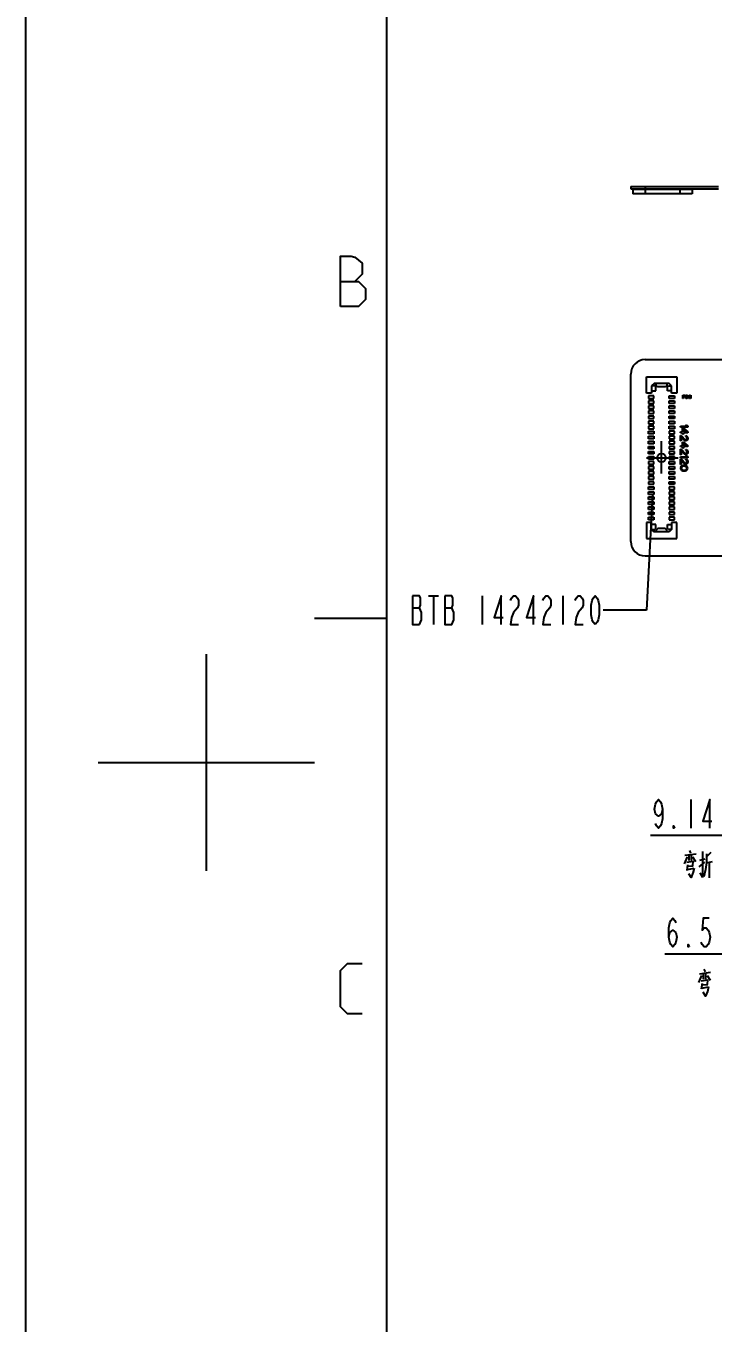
# Model space of a CAD drawing. Header units: millimetres. Extents: x 0 to 210, y 0 to 297.
# Drawn here: x 0 to 47.6, y 149.7 to 239.5 of the extents above; entities that cross this region are included whole.
import ezdxf

# ---------------------------------------------------------------- set-up
doc = ezdxf.new("R2010")
doc.units = ezdxf.units.MM
doc.header["$LTSCALE"] = 19.36
doc.layers.get('0').update_dxf_attribs({"linetype": 'CONTINUOUS'})
doc.layers.add('00_COSMETICS', color=7, linetype='CONTINUOUS')
doc.styles.get("Standard").update_dxf_attribs({"font": 'SIMPLEX.SHX', "width": 0.56})
doc.dimstyles.new('DIMSTYLE_4', dxfattribs={"dimtxt": 2, "dimasz": 2, "dimexe": 2, "dimexo": 0.35, "dimgap": 0.5, "dimtad": 1, "dimzin": 0, "dimdsep": 46, "dimtxsty": 'STANDARD', "dimblk": '_FILLED', "dimblk1": '_FILLED', "dimblk2": '_FILLED', "dimcen": 0.09, "dimazin": 0, "dimtol": 1, "dimtp": 0.4, "dimtm": 0.4, "dimtfac": 1, "dimtofl": 0, "dimtmove": 0, "dimatfit": 3, "dimldrblk": '_FILLED', "dimfxl": 1, "dimtolj": 1, "dimtzin": 0, "dimarcsym": 0})
doc.dimstyles.get("Standard").update_dxf_attribs({"dimtxt": 2, "dimasz": 2, "dimexe": 2, "dimexo": 0.35, "dimtad": 1, "dimzin": 0, "dimdsep": 46, "dimtxsty": 'STANDARD', "dimblk": '_FILLED', "dimblk1": '_FILLED', "dimblk2": '_FILLED', "dimcen": 0.09, "dimazin": 0, "dimtol": 1, "dimtp": 0.01, "dimtm": 0.01, "dimtfac": 1, "dimtofl": 0, "dimtmove": 0, "dimatfit": 3, "dimldrblk": '_FILLED', "dimfxl": 1, "dimtolj": 1, "dimtzin": 0, "dimarcsym": 0})

# ---------------------------------------------------------------- blocks, each defined once
blk = doc.blocks.new('_FILLED')
at = {"color": 0, "linetype": 'BYBLOCK'}
blk.add_solid([(0, 0), (-1, 0.14), (-1, -0.14)], dxfattribs=at)
blk = doc.blocks.new('*D14')
at = {"color": 2}
for p, q in [((63.294, 171.876), (63.294, 177.231)), ((69.804, 173.961), (69.804, 177.231)), ((66.549, 175.231), (44.275, 175.231)), ((63.294, 175.231), (66.549, 175.231)), ((69.804, 175.231), (66.549, 175.231))]:
    blk.add_line(p, q, dxfattribs=at)
at = {"color": 2, "xscale": 2, "yscale": 2, "zscale": 2, "rotation": 180}
blk.add_blockref('_FILLED', (63.294, 175.231), dxfattribs=at)
at = {"color": 2, "xscale": 2, "yscale": 2, "zscale": 2}
blk.add_blockref('_FILLED', (69.804, 175.231), dxfattribs=at)
blk = doc.blocks.new('*D15')
at = {"color": 2}
for p, q in [((63.294, 171.876), (63.294, 185.448)), ((72.436, 173.91), (72.436, 185.448)), ((67.865, 183.448), (43.272, 183.448)), ((63.294, 183.448), (67.865, 183.448)), ((72.436, 183.448), (67.865, 183.448))]:
    blk.add_line(p, q, dxfattribs=at)
at = {"color": 2, "xscale": 2, "yscale": 2, "zscale": 2, "rotation": 180}
blk.add_blockref('_FILLED', (63.294, 183.448), dxfattribs=at)
at = {"color": 2, "xscale": 2, "yscale": 2, "zscale": 2}
blk.add_blockref('_FILLED', (72.436, 183.448), dxfattribs=at)

msp = doc.modelspace()

# ---------------------------------------------------------------- linework, layer by layer
at = {"color": 2}
for p, q in [((0, 0), (0, 297)), ((27.901, 200.061), (28.601, 200.061)), ((28.251, 200.061), (28.251, 198.061)), ((31.611, 200.061), (31.611, 198.061)), ((37.211, 200.061), (37.211, 198.061)), ((26.781, 199.228), (27.271, 199.228)), ((29.021, 199.228), (29.511, 199.228)), ((20, 198.5), (25, 198.5)), ((12.5, 196), (12.5, 181)), ((5, 188.5), (20, 188.5)), ((46.072, 185.948), (46.072, 183.948)), ((45.982, 182.416), (46.062, 182.223)), ((45.822, 181.965), (45.608, 181.481)), ((45.662, 182.094), (46.435, 182.19)), ((46.248, 181.642), (45.795, 181.578)), ((45.928, 182.126), (45.928, 181.707)), ((46.088, 182.126), (46.088, 181.707)), ((46.195, 181.965), (46.408, 181.642)), ((46.222, 181.352), (46.248, 181.674)), ((46.648, 181.287), (47.048, 181.61)), ((47.048, 181.803), (46.675, 181.707)), ((46.888, 182.352), (46.888, 180.545)), ((47.155, 181.965), (47.475, 182.287)), ((47.155, 181.545), (47.582, 181.642)), ((47.342, 181.578), (47.342, 180.513)), ((45.848, 181.416), (45.795, 181.029)), ((46.275, 181.158), (45.822, 181.061)), ((45.848, 181.319), (46.248, 181.352)), ((46.302, 181.19), (46.222, 180.836)), ((46.702, 180.868), (46.888, 180.545)), ((46.825, 173.747), (46.611, 173.263)), ((46.665, 173.876), (47.438, 173.973)), ((47.251, 173.425), (46.798, 173.36)), ((46.931, 173.908), (46.931, 173.489)), ((46.985, 174.199), (47.065, 174.005)), ((47.091, 173.908), (47.091, 173.489)), ((47.198, 173.747), (47.411, 173.425)), ((47.225, 173.134), (47.251, 173.457)), ((46.851, 173.199), (46.798, 172.812)), ((47.278, 172.941), (46.825, 172.844)), ((46.851, 173.102), (47.251, 173.134)), ((47.305, 172.973), (47.225, 172.618))]:
    msp.add_line(p, q, dxfattribs=at)
at = {"color": 7}
for p, q in [((25, 5), (25, 292)), ((41.915, 228.403), (41.915, 228.253)), ((41.915, 228.403), (48.004, 228.403)), ((41.915, 228.253), (48.004, 228.253)), ((42.115, 228.253), (42.115, 228.193)), ((46.115, 228.253), (46.115, 228.193)), ((42.065, 228.193), (42.065, 227.893)), ((46.165, 228.193), (42.065, 228.193)), ((46.165, 227.893), (42.065, 227.893)), ((46.165, 228.193), (46.165, 227.893)), ((42.915, 216.418), (65.681, 216.418)), ((41.915, 203.818), (41.915, 215.418)), ((42.915, 202.818), (65.526, 202.818))]:
    msp.add_line(p, q, dxfattribs=at)
at = {"color": 9}
for p, q in [((42.915, 228.403), (42.915, 227.893)), ((45.315, 228.253), (45.315, 227.893))]:
    msp.add_line(p, q, dxfattribs=at)
at = {"color": 2}
for points in [[(21.791, 220.088), (21.791, 223.588), (22.541, 223.588), (22.791, 223.505), (23.291, 223.088), (23.291, 222.338), (22.791, 221.838)], [(21.791, 221.838), (23.041, 221.838), (23.541, 221.338), (23.541, 220.588), (23.041, 220.088), (21.791, 220.088)], [(26.781, 200.061), (26.781, 198.061), (27.271, 198.061)], [(27.271, 199.228), (27.341, 199.395), (27.341, 199.895), (27.271, 200.061), (26.781, 200.061)], [(29.021, 200.061), (29.021, 198.061), (29.511, 198.061), (29.651, 198.395)], [(29.511, 199.228), (29.581, 199.395), (29.581, 199.895), (29.511, 200.061), (29.021, 200.061)], [(32.941, 198.061), (32.941, 200.061), (32.451, 198.561), (33.081, 198.561)], [(33.571, 199.728), (33.641, 199.895), (33.781, 200.061), (33.921, 200.061), (34.061, 199.895), (34.131, 199.728), (34.131, 199.395), (34.061, 199.228)], [(35.181, 198.061), (35.181, 200.061), (34.691, 198.561), (35.321, 198.561)], [(35.811, 199.728), (35.881, 199.895), (36.021, 200.061), (36.161, 200.061), (36.301, 199.895), (36.371, 199.728), (36.371, 199.395), (36.301, 199.228)], [(38.051, 199.728), (38.121, 199.895), (38.261, 200.061), (38.401, 200.061), (38.541, 199.895), (38.611, 199.728), (38.611, 199.395), (38.541, 199.228)], [(39.451, 198.061), (39.311, 198.228), (39.241, 198.395), (39.171, 198.728), (39.171, 199.395), (39.241, 199.728), (39.311, 199.895), (39.451, 200.061), (39.591, 199.895), (39.661, 199.728), (39.731, 199.395), (39.731, 198.728), (39.661, 198.395), (39.591, 198.228), (39.451, 198.061)], [(27.271, 198.061), (27.411, 198.395), (27.411, 198.895), (27.271, 199.228)], [(29.651, 198.395), (29.651, 198.895), (29.511, 199.228)], [(34.061, 199.228), (33.781, 198.895), (33.641, 198.561), (33.571, 198.061), (34.131, 198.061)], [(36.301, 199.228), (36.021, 198.895), (35.881, 198.561), (35.811, 198.061), (36.371, 198.061)], [(38.541, 199.228), (38.261, 198.895), (38.121, 198.561), (38.051, 198.061), (38.611, 198.061)], [(44.112, 185.282), (44.042, 184.948), (43.832, 184.782), (43.622, 184.948), (43.552, 185.282), (43.622, 185.615), (43.692, 185.782), (43.832, 185.948), (43.972, 185.782), (44.042, 185.615), (44.112, 185.282), (44.112, 184.615), (44.042, 184.282), (43.972, 184.115), (43.832, 183.948), (43.692, 184.115), (43.622, 184.282)], [(47.402, 183.948), (47.402, 185.948), (46.912, 184.448), (47.542, 184.448)], [(44.952, 183.948), (44.882, 183.948), (44.882, 184.115), (44.952, 183.948)], [(47.155, 182.19), (47.155, 181.578), (47.102, 181.094), (46.968, 180.578)], [(46.222, 180.868), (46.088, 180.545), (45.928, 180.803)], [(44.555, 176.398), (44.625, 176.731), (44.835, 176.898), (45.045, 176.731), (45.115, 176.398), (45.045, 176.064), (44.975, 175.898), (44.835, 175.731), (44.695, 175.898), (44.625, 176.064), (44.555, 176.398), (44.555, 177.064), (44.625, 177.398), (44.695, 177.564), (44.835, 177.731), (44.975, 177.564), (45.045, 177.398)], [(47.355, 177.731), (46.935, 177.731), (46.865, 176.898), (47.005, 177.064), (47.145, 177.064), (47.285, 176.898), (47.355, 176.731), (47.425, 176.398), (47.355, 176.064), (47.285, 175.898), (47.145, 175.731), (47.005, 175.731), (46.865, 175.898), (46.795, 176.064)], [(45.955, 175.731), (45.885, 175.731), (45.885, 175.898), (45.955, 175.731)], [(23.291, 171.088), (22.291, 171.088), (21.791, 171.588), (21.791, 174.088), (22.291, 174.588), (23.291, 174.588)], [(47.225, 172.65), (47.091, 172.328), (46.931, 172.586)]]:
    msp.add_lwpolyline(points, dxfattribs=at)
at = {"color": 7}
for centre, start, end in [((42.915, 215.418), 90, 180), ((42.915, 203.818), 180, 270)]:
    msp.add_arc(centre, 1, start, end, dxfattribs=at)
at = {"layer": '00_COSMETICS', "color": 2}
for p, q in [((42.995, 214.098), (42.995, 215.218)), ((42.995, 215.218), (45.095, 215.218)), ((43.525, 214.758), (43.36, 214.598)), ((44.565, 214.758), (43.525, 214.758)), ((43.685, 214.628), (43.685, 214.758)), ((44.405, 214.758), (44.405, 214.628)), ((44.73, 214.598), (44.565, 214.758)), ((45.095, 215.218), (45.095, 214.098)), ((43.36, 214.098), (42.995, 214.098)), ((43.145, 213.908), (43.145, 213.728)), ((43.515, 213.908), (43.145, 213.908)), ((43.36, 214.598), (43.36, 214.098)), ((43.57, 214.598), (43.36, 214.598)), ((43.36, 214.248), (43.64, 214.248)), ((43.515, 213.728), (43.515, 213.908)), ((43.64, 214.528), (43.57, 214.598)), ((43.64, 214.248), (43.64, 214.528)), ((43.785, 214.528), (43.685, 214.628)), ((44.305, 214.528), (43.785, 214.528)), ((44.405, 214.628), (44.305, 214.528)), ((44.45, 214.528), (44.52, 214.598)), ((44.45, 214.248), (44.45, 214.528)), ((44.73, 214.248), (44.45, 214.248)), ((44.52, 214.598), (44.73, 214.598)), ((44.575, 213.728), (44.575, 213.908)), ((44.575, 213.908), (44.945, 213.908)), ((44.73, 214.098), (44.73, 214.598)), ((45.095, 214.098), (44.73, 214.098)), ((44.945, 213.908), (44.945, 213.728)), ((45.528, 213.731), (45.528, 213.954)), ((45.528, 213.954), (45.639, 213.954)), ((45.555, 213.931), (45.555, 213.859)), ((45.644, 213.931), (45.555, 213.931)), ((45.555, 213.859), (45.644, 213.859)), ((45.639, 213.954), (45.662, 213.95)), ((45.658, 213.926), (45.644, 213.931)), ((45.644, 213.859), (45.658, 213.864)), ((45.667, 213.916), (45.658, 213.926)), ((45.658, 213.864), (45.667, 213.874)), ((45.662, 213.95), (45.681, 213.935)), ((45.672, 213.902), (45.667, 213.916)), ((45.667, 213.874), (45.672, 213.888)), ((45.672, 213.888), (45.672, 213.902)), ((45.681, 213.935), (45.695, 213.916)), ((45.695, 213.869), (45.681, 213.85)), ((45.695, 213.916), (45.7, 213.902)), ((45.7, 213.883), (45.695, 213.869)), ((45.7, 213.902), (45.7, 213.883)), ((45.737, 213.731), (45.737, 213.954)), ((45.737, 213.954), (45.765, 213.954)), ((45.765, 213.954), (45.765, 213.731)), ((45.802, 213.731), (45.802, 213.954)), ((45.802, 213.954), (45.844, 213.954)), ((45.83, 213.926), (45.83, 213.731)), ((45.946, 213.731), (45.83, 213.926)), ((45.844, 213.954), (45.96, 213.764)), ((45.96, 213.764), (45.96, 213.954)), ((45.96, 213.954), (45.988, 213.954)), ((45.988, 213.954), (45.988, 213.731)), ((46.025, 213.921), (46.053, 213.954)), ((46.025, 213.883), (46.025, 213.921)), ((46.053, 213.916), (46.025, 213.883)), ((46.053, 213.954), (46.081, 213.954)), ((46.053, 213.731), (46.053, 213.916)), ((46.081, 213.954), (46.081, 213.731)), ((43.145, 213.728), (43.515, 213.728)), ((43.145, 213.558), (43.145, 213.378)), ((43.515, 213.558), (43.145, 213.558)), ((43.145, 213.378), (43.515, 213.378)), ((43.145, 213.208), (43.145, 213.028)), ((43.515, 213.208), (43.145, 213.208)), ((43.145, 213.028), (43.515, 213.028)), ((43.515, 213.378), (43.515, 213.558)), ((43.515, 213.028), (43.515, 213.208)), ((44.945, 213.728), (44.575, 213.728)), ((44.575, 213.378), (44.575, 213.558)), ((44.575, 213.558), (44.945, 213.558)), ((44.945, 213.378), (44.575, 213.378)), ((44.575, 213.028), (44.575, 213.208)), ((44.575, 213.208), (44.945, 213.208)), ((44.945, 213.028), (44.575, 213.028)), ((44.945, 213.558), (44.945, 213.378)), ((44.945, 213.208), (44.945, 213.028)), ((45.555, 213.731), (45.528, 213.731)), ((45.555, 213.831), (45.555, 213.731)), ((45.639, 213.831), (45.555, 213.831)), ((45.662, 213.836), (45.639, 213.831)), ((45.681, 213.85), (45.662, 213.836)), ((45.765, 213.731), (45.737, 213.731)), ((45.83, 213.731), (45.802, 213.731)), ((45.988, 213.731), (45.946, 213.731)), ((46.081, 213.731), (46.053, 213.731)), ((43.145, 212.858), (43.145, 212.678)), ((43.515, 212.858), (43.145, 212.858)), ((43.145, 212.678), (43.515, 212.678)), ((43.145, 212.508), (43.145, 212.328)), ((43.515, 212.508), (43.145, 212.508)), ((43.145, 212.328), (43.515, 212.328)), ((43.145, 212.158), (43.145, 211.978)), ((43.515, 212.158), (43.145, 212.158)), ((43.515, 212.678), (43.515, 212.858)), ((43.515, 212.328), (43.515, 212.508)), ((43.515, 211.978), (43.515, 212.158)), ((44.575, 212.678), (44.575, 212.858)), ((44.575, 212.858), (44.945, 212.858)), ((44.945, 212.678), (44.575, 212.678)), ((44.575, 212.328), (44.575, 212.508)), ((44.575, 212.508), (44.945, 212.508)), ((44.945, 212.328), (44.575, 212.328)), ((44.575, 211.978), (44.575, 212.158)), ((44.575, 212.158), (44.945, 212.158)), ((44.945, 212.858), (44.945, 212.678)), ((44.945, 212.508), (44.945, 212.328)), ((44.945, 212.158), (44.945, 211.978)), ((43.145, 211.978), (43.515, 211.978)), ((43.145, 211.808), (43.145, 211.628)), ((43.515, 211.808), (43.145, 211.808)), ((43.145, 211.628), (43.515, 211.628)), ((43.145, 211.278), (43.145, 211.458)), ((43.145, 211.458), (43.515, 211.458)), ((43.515, 211.278), (43.145, 211.278)), ((43.515, 211.628), (43.515, 211.808)), ((43.515, 211.458), (43.515, 211.278)), ((44.945, 211.978), (44.575, 211.978)), ((44.575, 211.628), (44.575, 211.808)), ((44.575, 211.808), (44.945, 211.808)), ((44.945, 211.628), (44.575, 211.628)), ((44.575, 211.458), (44.575, 211.278)), ((44.945, 211.458), (44.575, 211.458)), ((44.575, 211.278), (44.945, 211.278)), ((44.945, 211.808), (44.945, 211.628)), ((44.945, 211.278), (44.945, 211.458)), ((45.357, 211.744), (45.357, 211.806)), ((45.357, 211.806), (45.772, 211.806)), ((45.857, 211.744), (45.357, 211.744)), ((45.357, 211.348), (45.357, 211.41)), ((45.357, 211.41), (45.506, 211.41)), ((45.506, 211.348), (45.357, 211.348)), ((45.357, 210.785), (45.357, 211.16)), ((45.357, 211.16), (45.41, 211.16)), ((45.41, 211.16), (45.676, 210.869)), ((45.506, 211.41), (45.506, 211.66)), ((45.506, 211.66), (45.57, 211.66)), ((45.506, 211.244), (45.506, 211.348)), ((45.57, 211.244), (45.506, 211.244)), ((45.57, 211.66), (45.857, 211.41)), ((45.57, 211.41), (45.57, 211.588)), ((45.57, 211.588), (45.772, 211.41)), ((45.772, 211.41), (45.57, 211.41)), ((45.57, 211.348), (45.57, 211.244)), ((45.857, 211.348), (45.57, 211.348)), ((45.772, 211.806), (45.698, 211.869)), ((45.698, 211.869), (45.783, 211.869)), ((45.783, 211.869), (45.857, 211.806)), ((45.857, 211.806), (45.857, 211.744)), ((45.857, 211.41), (45.857, 211.348)), ((43.145, 210.928), (43.145, 211.108)), ((43.145, 211.108), (43.515, 211.108)), ((43.515, 210.928), (43.145, 210.928)), ((43.145, 210.578), (43.145, 210.758)), ((43.145, 210.758), (43.515, 210.758)), ((43.515, 210.578), (43.145, 210.578)), ((43.145, 210.228), (43.145, 210.408)), ((43.145, 210.408), (43.515, 210.408)), ((43.515, 211.108), (43.515, 210.928)), ((43.515, 210.758), (43.515, 210.578)), ((43.515, 210.408), (43.515, 210.228)), ((44.045, 208.517), (44.045, 210.774)), ((44.575, 211.108), (44.575, 210.928)), ((44.945, 211.108), (44.575, 211.108)), ((44.575, 210.928), (44.945, 210.928)), ((44.575, 210.758), (44.575, 210.578)), ((44.945, 210.758), (44.575, 210.758)), ((44.575, 210.578), (44.945, 210.578)), ((44.575, 210.408), (44.575, 210.228)), ((44.945, 210.408), (44.575, 210.408)), ((44.945, 210.928), (44.945, 211.108)), ((44.945, 210.578), (44.945, 210.758)), ((44.945, 210.228), (44.945, 210.408)), ((45.41, 210.785), (45.357, 210.785)), ((45.357, 210.39), (45.357, 210.452)), ((45.357, 210.452), (45.506, 210.452)), ((45.506, 210.39), (45.357, 210.39)), ((45.41, 211.077), (45.41, 210.785)), ((45.644, 210.817), (45.41, 211.077)), ((45.506, 210.452), (45.506, 210.702)), ((45.506, 210.702), (45.57, 210.702)), ((45.506, 210.285), (45.506, 210.39)), ((45.57, 210.285), (45.506, 210.285)), ((45.57, 210.702), (45.857, 210.452)), ((45.57, 210.452), (45.57, 210.629)), ((45.57, 210.629), (45.772, 210.452)), ((45.772, 210.452), (45.57, 210.452)), ((45.57, 210.39), (45.57, 210.285)), ((45.857, 210.39), (45.57, 210.39)), ((45.676, 210.796), (45.644, 210.817)), ((45.676, 210.869), (45.719, 210.848)), ((45.719, 210.785), (45.676, 210.796)), ((45.719, 210.848), (45.74, 210.848)), ((45.74, 210.785), (45.719, 210.785)), ((45.74, 211.098), (45.74, 211.15)), ((45.74, 211.15), (45.783, 211.14)), ((45.772, 211.077), (45.74, 211.098)), ((45.74, 210.848), (45.772, 210.869)), ((45.783, 210.796), (45.74, 210.785)), ((45.793, 211.046), (45.772, 211.077)), ((45.772, 210.869), (45.793, 210.9)), ((45.783, 211.14), (45.825, 211.098)), ((45.825, 210.838), (45.783, 210.796)), ((45.804, 210.994), (45.793, 211.046)), ((45.793, 210.9), (45.804, 210.952)), ((45.804, 210.952), (45.804, 210.994)), ((45.825, 211.098), (45.846, 211.056)), ((45.846, 210.879), (45.825, 210.838)), ((45.846, 211.056), (45.857, 210.983)), ((45.857, 210.942), (45.846, 210.879)), ((45.857, 210.983), (45.857, 210.942)), ((45.857, 210.452), (45.857, 210.39)), ((43.011, 209.618), (45.201, 209.618)), ((43.515, 210.228), (43.145, 210.228)), ((43.145, 209.878), (43.145, 210.058)), ((43.145, 210.058), (43.515, 210.058)), ((43.515, 209.878), (43.145, 209.878)), ((43.145, 209.528), (43.145, 209.708)), ((43.145, 209.708), (43.515, 209.708)), ((43.515, 209.528), (43.145, 209.528)), ((43.515, 210.058), (43.515, 209.878)), ((43.515, 209.708), (43.515, 209.528)), ((44.575, 210.228), (44.945, 210.228)), ((44.575, 210.058), (44.575, 209.878)), ((44.945, 210.058), (44.575, 210.058)), ((44.575, 209.878), (44.945, 209.878)), ((44.575, 209.708), (44.575, 209.528)), ((44.945, 209.708), (44.575, 209.708)), ((44.575, 209.528), (44.945, 209.528)), ((44.945, 209.878), (44.945, 210.058)), ((44.945, 209.528), (44.945, 209.708)), ((45.357, 209.827), (45.357, 210.202)), ((45.357, 210.202), (45.41, 210.202)), ((45.41, 209.827), (45.357, 209.827)), ((45.357, 209.619), (45.357, 209.681)), ((45.357, 209.681), (45.772, 209.681)), ((45.857, 209.619), (45.357, 209.619)), ((45.357, 209.16), (45.357, 209.535)), ((45.357, 209.535), (45.41, 209.535)), ((45.41, 210.202), (45.676, 209.91)), ((45.41, 210.119), (45.41, 209.827)), ((45.644, 209.858), (45.41, 210.119)), ((45.41, 209.535), (45.676, 209.244)), ((45.41, 209.452), (45.41, 209.16)), ((45.644, 209.192), (45.41, 209.452)), ((45.676, 209.838), (45.644, 209.858)), ((45.676, 209.91), (45.719, 209.89)), ((45.719, 209.827), (45.676, 209.838)), ((45.772, 209.681), (45.698, 209.744)), ((45.698, 209.744), (45.783, 209.744)), ((45.719, 209.89), (45.74, 209.89)), ((45.74, 209.827), (45.719, 209.827)), ((45.74, 210.14), (45.74, 210.192)), ((45.74, 210.192), (45.783, 210.181)), ((45.772, 210.119), (45.74, 210.14)), ((45.74, 209.89), (45.772, 209.91)), ((45.783, 209.838), (45.74, 209.827)), ((45.74, 209.473), (45.74, 209.525)), ((45.74, 209.525), (45.783, 209.515)), ((45.772, 209.452), (45.74, 209.473)), ((45.793, 210.088), (45.772, 210.119)), ((45.772, 209.91), (45.793, 209.942)), ((45.793, 209.421), (45.772, 209.452)), ((45.783, 210.181), (45.825, 210.14)), ((45.825, 209.879), (45.783, 209.838)), ((45.783, 209.744), (45.857, 209.681)), ((45.783, 209.515), (45.825, 209.473)), ((45.804, 210.035), (45.793, 210.088)), ((45.793, 209.942), (45.804, 209.994)), ((45.804, 209.369), (45.793, 209.421)), ((45.804, 209.994), (45.804, 210.035)), ((45.804, 209.327), (45.804, 209.369)), ((45.825, 210.14), (45.846, 210.098)), ((45.846, 209.921), (45.825, 209.879)), ((45.825, 209.473), (45.846, 209.431)), ((45.846, 210.098), (45.857, 210.025)), ((45.857, 209.983), (45.846, 209.921)), ((45.846, 209.431), (45.857, 209.358)), ((45.857, 210.025), (45.857, 209.983)), ((45.857, 209.681), (45.857, 209.619)), ((43.145, 209.358), (43.145, 209.178)), ((43.515, 209.358), (43.145, 209.358)), ((43.145, 209.178), (43.515, 209.178)), ((43.145, 209.008), (43.145, 208.828)), ((43.515, 209.008), (43.145, 209.008)), ((43.145, 208.828), (43.515, 208.828)), ((43.145, 208.658), (43.145, 208.478)), ((43.515, 208.658), (43.145, 208.658)), ((43.145, 208.478), (43.515, 208.478)), ((43.515, 209.178), (43.515, 209.358)), ((43.515, 208.828), (43.515, 209.008)), ((43.515, 208.478), (43.515, 208.658)), ((44.575, 209.178), (44.575, 209.358)), ((44.575, 209.358), (44.945, 209.358)), ((44.945, 209.178), (44.575, 209.178)), ((44.575, 208.828), (44.575, 209.008)), ((44.575, 209.008), (44.945, 209.008)), ((44.945, 208.828), (44.575, 208.828)), ((44.575, 208.478), (44.575, 208.658)), ((44.575, 208.658), (44.945, 208.658)), ((44.945, 208.478), (44.575, 208.478)), ((44.945, 209.358), (44.945, 209.178)), ((44.945, 209.008), (44.945, 208.828)), ((44.945, 208.658), (44.945, 208.478)), ((45.41, 209.16), (45.357, 209.16)), ((45.368, 208.952), (45.357, 208.89)), ((45.357, 208.89), (45.368, 208.827)), ((45.4, 209.004), (45.368, 208.952)), ((45.368, 208.827), (45.4, 208.775)), ((45.432, 209.035), (45.4, 209.004)), ((45.4, 208.775), (45.432, 208.744)), ((45.421, 208.942), (45.41, 208.89)), ((45.41, 208.89), (45.421, 208.838)), ((45.442, 208.973), (45.421, 208.942)), ((45.421, 208.838), (45.442, 208.806)), ((45.474, 209.056), (45.432, 209.035)), ((45.432, 208.744), (45.474, 208.723)), ((45.506, 209.015), (45.442, 208.973)), ((45.442, 208.806), (45.506, 208.765)), ((45.506, 209.067), (45.474, 209.056)), ((45.474, 208.723), (45.506, 208.713)), ((45.559, 209.077), (45.506, 209.067)), ((45.57, 209.025), (45.506, 209.015)), ((45.506, 208.765), (45.57, 208.754)), ((45.506, 208.713), (45.559, 208.702)), ((45.655, 209.077), (45.559, 209.077)), ((45.559, 208.702), (45.655, 208.702)), ((45.644, 209.025), (45.57, 209.025)), ((45.57, 208.754), (45.644, 208.754)), ((45.676, 209.171), (45.644, 209.192)), ((45.708, 209.015), (45.644, 209.025)), ((45.644, 208.754), (45.708, 208.765)), ((45.708, 209.067), (45.655, 209.077)), ((45.655, 208.702), (45.708, 208.713)), ((45.676, 209.244), (45.719, 209.223)), ((45.719, 209.16), (45.676, 209.171)), ((45.74, 209.056), (45.708, 209.067)), ((45.772, 208.973), (45.708, 209.015)), ((45.708, 208.765), (45.772, 208.806)), ((45.708, 208.713), (45.74, 208.723)), ((45.719, 209.223), (45.74, 209.223)), ((45.74, 209.16), (45.719, 209.16)), ((45.74, 209.223), (45.772, 209.244)), ((45.783, 209.171), (45.74, 209.16)), ((45.783, 209.035), (45.74, 209.056)), ((45.74, 208.723), (45.783, 208.744)), ((45.772, 209.244), (45.793, 209.275)), ((45.793, 208.942), (45.772, 208.973)), ((45.772, 208.806), (45.793, 208.838)), ((45.825, 209.213), (45.783, 209.171)), ((45.815, 209.004), (45.783, 209.035)), ((45.783, 208.744), (45.815, 208.775)), ((45.793, 209.275), (45.804, 209.327)), ((45.804, 208.89), (45.793, 208.942)), ((45.793, 208.838), (45.804, 208.89)), ((45.846, 208.952), (45.815, 209.004)), ((45.815, 208.775), (45.846, 208.827)), ((45.846, 209.254), (45.825, 209.213)), ((45.857, 209.317), (45.846, 209.254)), ((45.857, 208.89), (45.846, 208.952)), ((45.846, 208.827), (45.857, 208.89)), ((45.857, 209.358), (45.857, 209.317)), ((43.145, 208.308), (43.145, 208.128)), ((43.515, 208.308), (43.145, 208.308)), ((43.145, 208.128), (43.515, 208.128)), ((43.145, 207.958), (43.145, 207.778)), ((43.515, 207.958), (43.145, 207.958)), ((43.145, 207.778), (43.515, 207.778)), ((43.145, 207.428), (43.145, 207.608)), ((43.145, 207.608), (43.515, 207.608)), ((43.515, 208.128), (43.515, 208.308)), ((43.515, 207.778), (43.515, 207.958)), ((43.515, 207.608), (43.515, 207.428)), ((44.575, 208.128), (44.575, 208.308)), ((44.575, 208.308), (44.945, 208.308)), ((44.945, 208.128), (44.575, 208.128)), ((44.575, 207.778), (44.575, 207.958)), ((44.575, 207.958), (44.945, 207.958)), ((44.945, 207.778), (44.575, 207.778)), ((44.575, 207.608), (44.575, 207.428)), ((44.945, 207.608), (44.575, 207.608)), ((44.945, 208.308), (44.945, 208.128)), ((44.945, 207.958), (44.945, 207.778)), ((44.945, 207.428), (44.945, 207.608)), ((43.515, 207.428), (43.145, 207.428)), ((43.145, 207.078), (43.145, 207.258)), ((43.145, 207.258), (43.515, 207.258)), ((43.515, 207.078), (43.145, 207.078)), ((43.145, 206.728), (43.145, 206.908)), ((43.145, 206.908), (43.515, 206.908)), ((43.515, 206.728), (43.145, 206.728)), ((43.515, 207.258), (43.515, 207.078)), ((43.515, 206.908), (43.515, 206.728)), ((44.575, 207.428), (44.945, 207.428)), ((44.575, 207.258), (44.575, 207.078)), ((44.945, 207.258), (44.575, 207.258)), ((44.575, 207.078), (44.945, 207.078)), ((44.575, 206.908), (44.575, 206.728)), ((44.945, 206.908), (44.575, 206.908)), ((44.575, 206.728), (44.945, 206.728)), ((44.945, 207.078), (44.945, 207.258)), ((44.945, 206.728), (44.945, 206.908)), ((43.145, 206.378), (43.145, 206.558)), ((43.145, 206.558), (43.515, 206.558)), ((43.515, 206.378), (43.145, 206.378)), ((43.145, 206.028), (43.145, 206.208)), ((43.145, 206.208), (43.515, 206.208)), ((43.515, 206.028), (43.145, 206.028)), ((43.145, 205.678), (43.145, 205.858)), ((43.145, 205.858), (43.515, 205.858)), ((43.515, 206.558), (43.515, 206.378)), ((43.515, 206.208), (43.515, 206.028)), ((43.515, 205.858), (43.515, 205.678)), ((44.575, 206.558), (44.575, 206.378)), ((44.945, 206.558), (44.575, 206.558)), ((44.575, 206.378), (44.945, 206.378)), ((44.575, 206.208), (44.575, 206.028)), ((44.945, 206.208), (44.575, 206.208)), ((44.575, 206.028), (44.945, 206.028)), ((44.575, 205.858), (44.575, 205.678)), ((44.945, 205.858), (44.575, 205.858)), ((44.945, 206.378), (44.945, 206.558)), ((44.945, 206.028), (44.945, 206.208)), ((44.945, 205.678), (44.945, 205.858)), ((42.995, 205.138), (42.995, 204.018)), ((43.36, 205.138), (42.995, 205.138)), ((43.515, 205.678), (43.145, 205.678)), ((43.145, 205.328), (43.145, 205.508)), ((43.145, 205.508), (43.515, 205.508)), ((43.515, 205.328), (43.145, 205.328)), ((43.36, 204.638), (43.36, 205.138)), ((43.64, 204.988), (43.36, 204.988)), ((43.515, 205.508), (43.515, 205.328)), ((43.64, 204.708), (43.64, 204.988)), ((44.45, 204.708), (44.45, 204.988)), ((44.45, 204.988), (44.73, 204.988)), ((44.575, 205.678), (44.945, 205.678)), ((44.575, 205.508), (44.575, 205.328)), ((44.945, 205.508), (44.575, 205.508)), ((44.575, 205.328), (44.945, 205.328)), ((44.73, 205.138), (44.73, 204.638)), ((45.095, 205.138), (44.73, 205.138)), ((44.945, 205.328), (44.945, 205.508)), ((45.095, 204.018), (45.095, 205.138)), ((42.995, 204.018), (45.095, 204.018)), ((43.525, 204.478), (43.36, 204.638)), ((43.36, 204.638), (43.57, 204.638)), ((44.565, 204.478), (43.525, 204.478)), ((43.57, 204.638), (43.64, 204.708)), ((43.785, 204.708), (43.685, 204.608)), ((43.685, 204.608), (43.685, 204.478)), ((44.305, 204.708), (43.785, 204.708)), ((44.405, 204.608), (44.305, 204.708)), ((44.405, 204.478), (44.405, 204.608)), ((44.52, 204.638), (44.45, 204.708)), ((44.73, 204.638), (44.52, 204.638)), ((44.73, 204.638), (44.565, 204.478))]:
    msp.add_line(p, q, dxfattribs=at)
msp.add_circle((44.045, 209.618), 0.3, dxfattribs=at)

# ---------------------------------------------------------------- dimensions: what is measured, and where the dimension line sits
at = {"color": 2}
for base, p1, picture, middle in [((63.294, 183.448), (72.436, 173.56), '*D15', (43.272, 183.448)), ((63.294, 175.231), (69.804, 177.581), '*D14', (44.275, 175.231))]:
    dim = msp.add_linear_dim(base=base, p1=p1, p2=(63.294, 171.526), angle=180, text='<>\\P弯折线中心位置', dimstyle='DIMSTYLE_4', dxfattribs=at)
    dim.commit()
    dim.dimension.update_dxf_attribs({"geometry": picture, "text_midpoint": middle, "dimtype": 160})

# ---------------------------------------------------------------- leaders
msp.add_leader([(43.431, 207.078), (43.011, 199.061), (40.011, 199.061)], dimstyle='STANDARD', override={"dimtad": 0, "dimldrblk": 'NONE'}, dxfattribs=at)

doc.saveas('drawing.dxf')
